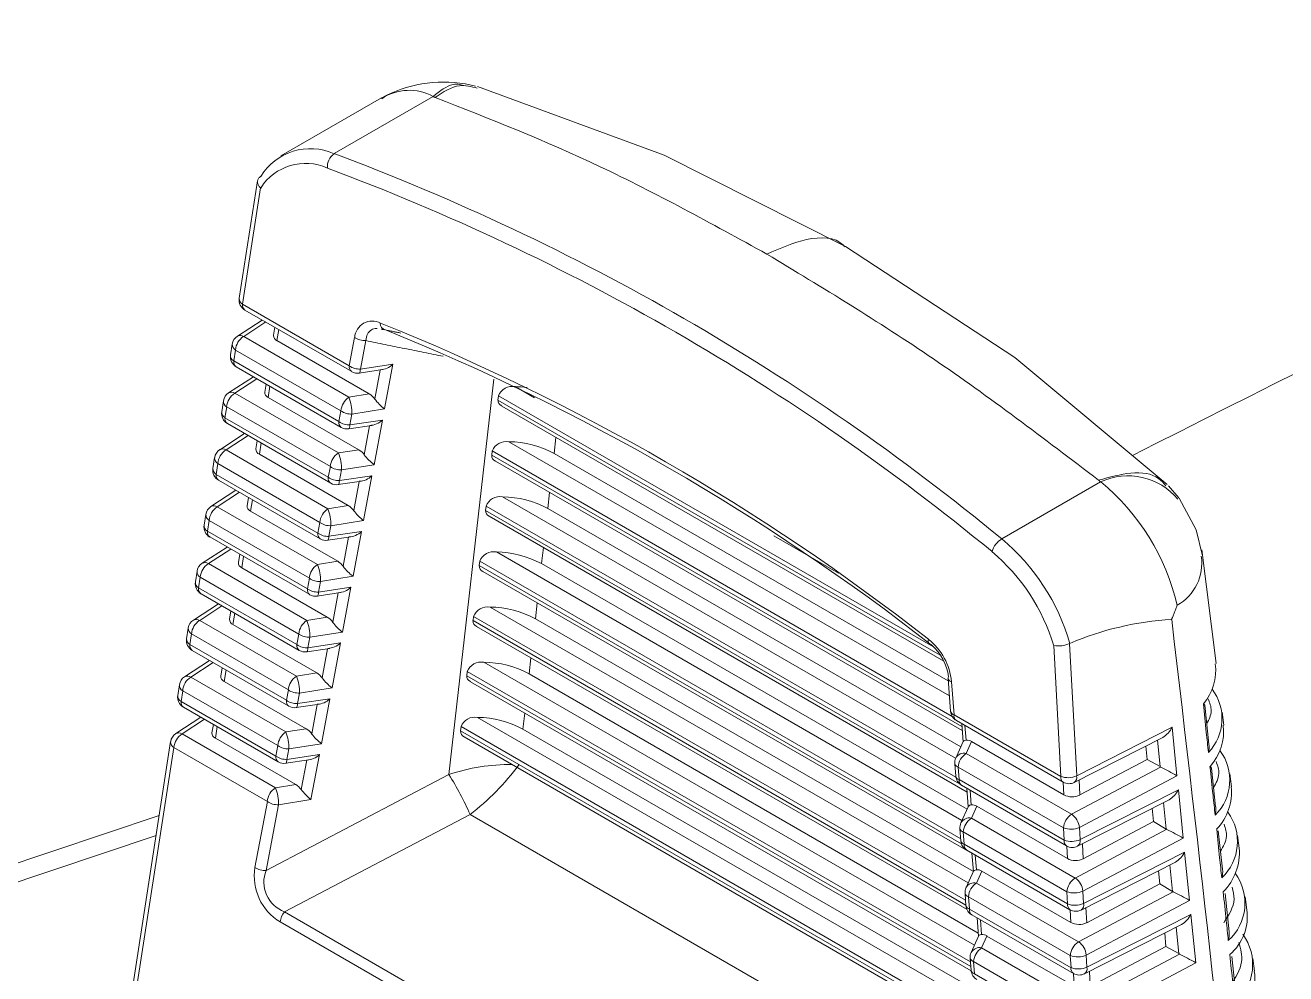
# Model space of a CAD drawing. Extents: x 8 to 113, y 2 to 87.
# Drawn here: x 77.935 to 79.021, y 71.543 to 72.361 of the extents above; entities that cross this region are included whole.
import ezdxf

# ---------------------------------------------------------------- set-up
doc = ezdxf.new("R2010")
doc.units = 0
doc.header["$MEASUREMENT"] = 0
doc.layers.add('OBJECT', color=7, linetype='CONTINUOUS')

msp = doc.modelspace()

# ---------------------------------------------------------------- linework, layer by layer
at = {"layer": 'OBJECT', "linetype": 'Continuous', "lineweight": 15}
for p, q in [((78.3228, 72.3087), (78.3142, 72.3105)), ((78.2862, 72.2996), (78.2009, 72.2504)), ((78.2418, 72.2984), (78.1551, 72.2484)), ((78.1349, 72.227), (78.1192, 72.1258)), ((78.1376, 72.2208), (78.1221, 72.1206)), ((78.1221, 72.1206), (78.214, 72.0675)), ((78.1241, 72.1156), (78.2161, 72.0625)), ((78.1389, 72.107), (78.1176, 72.0931)), ((78.142, 72.1053), (78.123, 72.0929)), ((78.123, 72.0929), (78.2137, 72.0405)), ((78.1499, 72.1007), (78.1488, 72.0938)), ((78.1532, 72.0988), (78.1517, 72.0892)), ((78.1131, 72.0863), (78.1117, 72.0769)), ((78.2312, 72.0433), (78.1517, 72.0892)), ((78.214, 72.0675), (78.2186, 72.092)), ((78.2282, 72.0892), (78.2236, 72.0647)), ((78.116, 72.0811), (78.1145, 72.0717)), ((78.1145, 72.0717), (78.205, 72.0194)), ((78.2067, 72.0287), (78.116, 72.0811)), ((78.1166, 72.0667), (78.207, 72.0144)), ((78.2225, 72.0612), (78.2425, 72.0642)), ((78.2236, 72.0647), (78.2516, 72.0688)), ((78.2359, 72.039), (78.2405, 72.0639)), ((78.2516, 72.0688), (78.2444, 72.0304)), ((78.1314, 72.0581), (78.11, 72.0442)), ((78.1344, 72.0563), (78.1154, 72.0439)), ((78.1423, 72.0518), (78.1412, 72.0448)), ((78.1456, 72.0499), (78.1441, 72.0402)), ((78.2998, 71.7151), (78.3384, 72.056)), ((78.3568, 72.0496), (78.3735, 72.04)), ((78.1154, 72.0439), (78.2047, 71.9924)), ((78.2222, 71.9952), (78.1441, 72.0402)), ((78.2137, 72.0405), (78.2312, 72.0433)), ((78.3421, 72.038), (78.3426, 72.0416)), ((78.7167, 71.8256), (78.3426, 72.0416)), ((78.1056, 72.0373), (78.1041, 72.0279)), ((78.1084, 72.0322), (78.1069, 72.0228)), ((78.1977, 71.9806), (78.1084, 72.0322)), ((78.205, 72.0194), (78.2067, 72.0287)), ((78.2444, 72.0304), (78.2163, 72.0259)), ((78.3421, 72.038), (78.7231, 71.8181)), ((78.3453, 72.0328), (78.7261, 71.8129)), ((78.1069, 72.0228), (78.1959, 71.9714)), ((78.109, 72.0178), (78.198, 71.9664)), ((78.2163, 72.0259), (78.2146, 72.0167)), ((78.2146, 72.0167), (78.2425, 72.0208)), ((78.2425, 72.0208), (78.2353, 71.9823)), ((78.1238, 72.0092), (78.1024, 71.9952)), ((78.1269, 72.0074), (78.1078, 71.995)), ((78.2135, 72.0132), (78.2334, 72.0161)), ((78.2268, 71.9909), (78.2315, 72.0158)), ((78.392, 72.0058), (78.3904, 71.992)), ((78.1078, 71.995), (78.1956, 71.9443)), ((78.1347, 72.0029), (78.1336, 71.9959)), ((78.138, 72.001), (78.1365, 71.9913)), ((78.2047, 71.9924), (78.2222, 71.9952)), ((78.3514, 72.0021), (78.731, 71.783)), ((78.098, 71.9884), (78.0965, 71.979)), ((78.2131, 71.9471), (78.1365, 71.9913)), ((78.3368, 71.9905), (78.3372, 71.9941)), ((78.3368, 71.9905), (78.7418, 71.7566)), ((78.7334, 71.7653), (78.3372, 71.9941)), ((78.3399, 71.9853), (78.7421, 71.7531)), ((78.73, 71.796), (78.3904, 71.992)), ((78.1008, 71.9832), (78.0993, 71.9739)), ((78.0993, 71.9739), (78.1869, 71.9233)), ((78.1886, 71.9325), (78.1008, 71.9832)), ((78.1959, 71.9714), (78.1977, 71.9806)), ((78.2073, 71.9778), (78.2055, 71.9686)), ((78.2353, 71.9823), (78.2073, 71.9778)), ((78.1014, 71.9689), (78.189, 71.9183)), ((78.2044, 71.9651), (78.2244, 71.9681)), ((78.2055, 71.9686), (78.2335, 71.9727)), ((78.2178, 71.9428), (78.2225, 71.9678)), ((78.2335, 71.9727), (78.2263, 71.9342)), ((78.8613, 71.9675), (78.7761, 71.9183)), ((78.9287, 71.9537), (78.9199, 71.964)), ((78.1163, 71.9603), (78.0948, 71.9463)), ((78.1194, 71.9585), (78.1002, 71.946)), ((78.1272, 71.954), (78.1261, 71.9469)), ((78.1305, 71.9521), (78.129, 71.9423)), ((78.346, 71.9546), (78.7364, 71.7292)), ((78.3866, 71.9583), (78.3851, 71.9445)), ((78.1002, 71.946), (78.1866, 71.8962)), ((78.2041, 71.899), (78.129, 71.9423)), ((78.1956, 71.9443), (78.2131, 71.9471)), ((78.3314, 71.9429), (78.3318, 71.9466)), ((78.3314, 71.9429), (78.7397, 71.7072)), ((78.7366, 71.7129), (78.3318, 71.9466)), ((78.7409, 71.7391), (78.3851, 71.9445)), ((78.0904, 71.9394), (78.089, 71.9301)), ((78.0932, 71.9343), (78.0918, 71.925)), ((78.1796, 71.8844), (78.0932, 71.9343)), ((78.1869, 71.9233), (78.1886, 71.9325)), ((78.1982, 71.9297), (78.1965, 71.9206)), ((78.2263, 71.9342), (78.1982, 71.9297)), ((78.3345, 71.9378), (78.7463, 71.7)), ((78.0918, 71.925), (78.1779, 71.8753)), ((78.0938, 71.92), (78.1799, 71.8703)), ((78.1954, 71.9171), (78.2153, 71.92)), ((78.1965, 71.9206), (78.2245, 71.9247)), ((78.2087, 71.8947), (78.2134, 71.9197)), ((78.2245, 71.9247), (78.2172, 71.8861)), ((78.5797, 71.921), (78.6354, 71.8888)), ((78.1088, 71.9113), (78.0872, 71.8973)), ((78.1118, 71.9096), (78.0926, 71.8971)), ((78.3812, 71.9108), (78.3797, 71.897)), ((78.9608, 71.8108), (78.9485, 71.9089)), ((78.0926, 71.8971), (78.1775, 71.8481)), ((78.1196, 71.9051), (78.1185, 71.898)), ((78.1229, 71.9032), (78.1214, 71.8934)), ((78.1866, 71.8962), (78.2041, 71.899)), ((78.326, 71.8954), (78.3264, 71.899)), ((78.7408, 71.6598), (78.3264, 71.899)), ((78.3407, 71.9071), (78.7418, 71.6755)), ((78.7463, 71.6854), (78.3797, 71.897)), ((78.0828, 71.8905), (78.0814, 71.8812)), ((78.195, 71.8509), (78.1214, 71.8934)), ((78.2172, 71.8861), (78.1892, 71.8816)), ((78.326, 71.8954), (78.7414, 71.6556)), ((78.3291, 71.8902), (78.7505, 71.647)), ((78.0856, 71.8853), (78.0842, 71.8761)), ((78.0842, 71.8761), (78.1688, 71.8272)), ((78.1705, 71.8363), (78.0856, 71.8853)), ((78.1779, 71.8753), (78.1796, 71.8844)), ((78.1892, 71.8816), (78.1875, 71.8725)), ((78.1875, 71.8725), (78.2154, 71.8766)), ((78.2154, 71.8766), (78.2082, 71.838)), ((78.0863, 71.8711), (78.1709, 71.8222)), ((78.1864, 71.869), (78.2063, 71.872)), ((78.1997, 71.8466), (78.2044, 71.8717)), ((78.1012, 71.8624), (78.0797, 71.8484)), ((78.1043, 71.8607), (78.0851, 71.8481)), ((78.112, 71.8562), (78.1109, 71.8491)), ((78.1153, 71.8543), (78.1138, 71.8444)), ((78.3353, 71.8596), (78.7472, 71.6218)), ((78.3759, 71.8632), (78.3743, 71.8495)), ((78.0851, 71.8481), (78.1685, 71.8)), ((78.186, 71.8028), (78.1138, 71.8444)), ((78.1775, 71.8481), (78.195, 71.8509)), ((78.3206, 71.8479), (78.321, 71.8515)), ((78.3206, 71.8479), (78.7453, 71.6027)), ((78.745, 71.6068), (78.321, 71.8515)), ((78.3237, 71.8427), (78.7462, 71.5988)), ((78.7517, 71.6316), (78.3743, 71.8495)), ((78.0752, 71.8415), (78.0738, 71.8323)), ((78.0781, 71.8364), (78.0766, 71.8272)), ((78.1615, 71.7882), (78.0781, 71.8364)), ((78.1688, 71.8272), (78.1705, 71.8363)), ((78.1801, 71.8335), (78.1784, 71.8245)), ((78.2082, 71.838), (78.1801, 71.8335)), ((78.0766, 71.8272), (78.1598, 71.7792)), ((78.0787, 71.8221), (78.1618, 71.7741)), ((78.1773, 71.821), (78.1973, 71.8239)), ((78.1784, 71.8245), (78.2064, 71.8286)), ((78.1906, 71.7985), (78.1953, 71.8236)), ((78.2064, 71.8286), (78.1991, 71.7899)), ((78.8209, 71.8263), (78.827, 71.7136)), ((78.8407, 71.714), (78.8346, 71.8282)), ((78.0937, 71.8135), (78.0721, 71.7994)), ((78.0967, 71.8117), (78.0775, 71.7992)), ((78.3299, 71.812), (78.7526, 71.568)), ((78.3705, 71.8157), (78.3689, 71.8019)), ((78.0775, 71.7992), (78.1594, 71.7519)), ((78.1044, 71.8073), (78.1033, 71.8001)), ((78.1078, 71.8054), (78.1062, 71.7955)), ((78.1685, 71.8), (78.186, 71.8028)), ((78.3152, 71.8004), (78.3156, 71.804)), ((78.3152, 71.8004), (78.7495, 71.5497)), ((78.7492, 71.5537), (78.3156, 71.804)), ((78.7559, 71.5785), (78.3689, 71.8019)), ((78.0677, 71.7926), (78.0662, 71.7834)), ((78.1769, 71.7547), (78.1062, 71.7955)), ((78.1991, 71.7899), (78.1711, 71.7854)), ((78.3183, 71.7952), (78.7498, 71.5461)), ((78.7299, 71.7981), (78.7321, 71.7696)), ((78.735, 71.7667), (78.7328, 71.7952)), ((78.0705, 71.7874), (78.0691, 71.7783)), ((78.0691, 71.7783), (78.1507, 71.7311)), ((78.1524, 71.7401), (78.0705, 71.7874)), ((78.1598, 71.7792), (78.1615, 71.7882)), ((78.1711, 71.7854), (78.1694, 71.7764)), ((78.1694, 71.7764), (78.1973, 71.7805)), ((78.1973, 71.7805), (78.1901, 71.7418)), ((78.0711, 71.7732), (78.1528, 71.7261)), ((78.1683, 71.7729), (78.1882, 71.7758)), ((78.1816, 71.7504), (78.1863, 71.7756)), ((78.3651, 71.7682), (78.3635, 71.7544)), ((78.735, 71.7667), (78.827, 71.7136)), ((78.9546, 71.7413), (78.9511, 71.7749)), ((78.9674, 71.7578), (78.966, 71.7689)), ((78.0861, 71.7646), (78.0645, 71.7505)), ((78.0892, 71.7628), (78.0699, 71.7502)), ((78.0969, 71.7584), (78.0957, 71.7512)), ((78.1002, 71.7565), (78.0986, 71.7465)), ((78.3098, 71.7529), (78.3103, 71.7565)), ((78.7534, 71.5007), (78.3103, 71.7565)), ((78.3245, 71.7645), (78.758, 71.5143)), ((78.7371, 71.7617), (78.829, 71.7086)), ((78.7416, 71.7591), (78.7429, 71.7434)), ((78.7444, 71.7575), (78.7454, 71.7448)), ((78.8407, 71.714), (78.9229, 71.7559)), ((78.9229, 71.7559), (78.9271, 71.7142)), ((78.0699, 71.7502), (78.1504, 71.7038)), ((78.1679, 71.7066), (78.0986, 71.7465)), ((78.1594, 71.7519), (78.1769, 71.7547)), ((78.3098, 71.7529), (78.7537, 71.4966)), ((78.313, 71.7477), (78.754, 71.4931)), ((78.7601, 71.5255), (78.3635, 71.7544)), ((78.8386, 71.7084), (78.9149, 71.7472)), ((78.9125, 71.722), (78.9102, 71.7448)), ((78.0601, 71.7436), (78.0101, 71.4211)), ((78.0629, 71.7385), (78.0129, 71.4159)), ((78.1434, 71.692), (78.0629, 71.7385)), ((78.1507, 71.7311), (78.1524, 71.7401)), ((78.162, 71.7373), (78.1603, 71.7283)), ((78.1901, 71.7418), (78.162, 71.7373)), ((78.7429, 71.7436), (78.7365, 71.7294)), ((78.7502, 71.7437), (78.7456, 71.7334)), ((78.7502, 71.7437), (78.8297, 71.6978)), ((78.9015, 71.7283), (78.9003, 71.7398)), ((78.1592, 71.7249), (78.1792, 71.7278)), ((78.1603, 71.7283), (78.1883, 71.7324)), ((78.1725, 71.7023), (78.1773, 71.7275)), ((78.1883, 71.7324), (78.181, 71.6937)), ((78.7357, 71.7245), (78.7365, 71.7138)), ((78.7456, 71.7334), (78.8363, 71.681)), ((78.8434, 71.6976), (78.9015, 71.7283)), ((78.9125, 71.722), (78.9015, 71.7283)), ((78.1423, 71.6325), (78.2998, 71.7151)), ((78.8293, 71.6693), (78.7386, 71.7217)), ((78.7386, 71.7217), (78.7394, 71.7109)), ((78.8363, 71.681), (78.913, 71.7217)), ((78.9271, 71.7142), (78.843, 71.6696)), ((78.9604, 71.6874), (78.9569, 71.7208)), ((78.974, 71.7047), (78.9726, 71.7159)), ((78.1504, 71.7038), (78.1679, 71.7066)), ((78.7394, 71.7109), (78.8299, 71.6587)), ((78.7415, 71.7059), (78.832, 71.6537)), ((78.746, 71.7033), (78.7473, 71.6876)), ((78.7488, 71.7016), (78.7498, 71.6889)), ((78.8297, 71.6978), (78.8291, 71.7086)), ((78.8428, 71.7105), (78.8434, 71.6976)), ((78.8436, 71.6591), (78.9283, 71.7021)), ((78.9283, 71.7021), (78.9325, 71.6605)), ((78.1327, 71.6352), (78.1434, 71.692)), ((78.181, 71.6937), (78.153, 71.6892)), ((78.8415, 71.6534), (78.9203, 71.6935)), ((78.9179, 71.6682), (78.9156, 71.6911)), ((78.0502, 71.6799), (77.8589, 71.6157)), ((78.153, 71.6892), (78.1423, 71.6325)), ((78.318, 71.6808), (78.1581, 71.5968)), ((78.7684, 71.4208), (78.318, 71.6808)), ((78.7474, 71.6878), (78.7409, 71.6736)), ((78.7546, 71.6878), (78.75, 71.6776)), ((78.7546, 71.6878), (78.8327, 71.6427)), ((78.9068, 71.6746), (78.9057, 71.6861)), ((78.75, 71.6776), (78.8393, 71.626)), ((78.8299, 71.6587), (78.8293, 71.6693)), ((78.843, 71.6696), (78.8436, 71.6591)), ((78.8464, 71.6426), (78.9068, 71.6746)), ((78.9179, 71.6682), (78.9068, 71.6746)), ((77.8333, 71.5909), (78.0475, 71.6626)), ((78.7401, 71.6687), (78.7409, 71.6579)), ((78.8323, 71.6142), (78.743, 71.6658)), ((78.743, 71.6658), (78.7438, 71.6551)), ((78.8393, 71.626), (78.9184, 71.668)), ((78.9325, 71.6605), (78.846, 71.6146)), ((78.9662, 71.6335), (78.9627, 71.6667)), ((78.9806, 71.6517), (78.9792, 71.6628)), ((78.7438, 71.6551), (78.8329, 71.6037)), ((78.7459, 71.6501), (78.8349, 71.5987)), ((78.7504, 71.6474), (78.7517, 71.6317)), ((78.8327, 71.6427), (78.8321, 71.6536)), ((78.8457, 71.6555), (78.8464, 71.6426)), ((78.8466, 71.6041), (78.9337, 71.6484)), ((78.9337, 71.6484), (78.9378, 71.6067)), ((78.7533, 71.6458), (78.7543, 71.6331)), ((78.8445, 71.5984), (78.9257, 71.6397)), ((78.9233, 71.6145), (78.921, 71.6374)), ((78.7518, 71.6319), (78.7454, 71.6177)), ((78.759, 71.6319), (78.7544, 71.6217)), ((78.759, 71.6319), (78.8356, 71.5877)), ((78.9122, 71.6209), (78.9111, 71.6323)), ((78.7544, 71.6217), (78.8422, 71.571)), ((78.846, 71.6146), (78.8466, 71.6041)), ((78.8493, 71.5875), (78.9122, 71.6209)), ((78.9233, 71.6145), (78.9122, 71.6209)), ((78.7445, 71.6128), (78.7453, 71.6021)), ((78.8352, 71.5592), (78.7474, 71.6099)), ((78.7474, 71.6099), (78.7483, 71.5993)), ((78.8329, 71.6037), (78.8323, 71.6142)), ((78.8422, 71.571), (78.9238, 71.6142)), ((78.9378, 71.6067), (78.8489, 71.5596)), ((78.972, 71.5797), (78.9685, 71.6126)), ((78.9872, 71.5986), (78.9858, 71.6098)), ((78.1581, 71.5968), (78.7534, 71.2532)), ((78.7483, 71.5993), (78.8358, 71.5487)), ((78.7503, 71.5943), (78.8379, 71.5437)), ((78.8356, 71.5877), (78.835, 71.5986)), ((78.8486, 71.6006), (78.8493, 71.5875)), ((78.8495, 71.5491), (78.9391, 71.5947)), ((78.9391, 71.5947), (78.9432, 71.553)), ((78.7499, 71.2445), (78.1545, 71.5882)), ((78.7549, 71.5916), (78.7561, 71.5758)), ((78.7577, 71.59), (78.7587, 71.5772)), ((78.8474, 71.5435), (78.931, 71.586)), ((78.9287, 71.5608), (78.9264, 71.5836)), ((78.7562, 71.576), (78.7498, 71.5618)), ((78.7634, 71.576), (78.7588, 71.5658)), ((78.7634, 71.576), (78.8386, 71.5327)), ((78.9176, 71.5671), (78.9165, 71.5786)), ((78.7588, 71.5658), (78.8452, 71.516)), ((78.8452, 71.516), (78.9292, 71.5605)), ((78.8523, 71.5325), (78.9176, 71.5671)), ((78.9287, 71.5608), (78.9176, 71.5671)), ((78.7489, 71.5569), (78.7498, 71.5463)), ((78.8382, 71.5042), (78.7518, 71.554)), ((78.7518, 71.554), (78.7527, 71.5434)), ((78.8358, 71.5487), (78.8352, 71.5592)), ((78.8489, 71.5596), (78.8495, 71.5491)), ((78.9432, 71.553), (78.8519, 71.5046)), ((78.9777, 71.5258), (78.9743, 71.5585)), ((78.9938, 71.5456), (78.9924, 71.5567)), ((78.7527, 71.5434), (78.8387, 71.4938)), ((78.8386, 71.5327), (78.838, 71.5436)), ((78.8516, 71.5456), (78.8523, 71.5325))]:
    msp.add_line(p, q, dxfattribs=at)
at = {"layer": 'OBJECT', "linetype": 'Continuous', "lineweight": 15, "flags": 128}
for points in [[(78.6415, 72.1705), (78.4854, 72.249), (78.3245, 72.3082)], [(78.9187, 71.9652), (78.7874, 72.0747), (78.6415, 72.1705)], [(78.2419, 72.0993), (78.2427, 72.0992), (78.2443, 72.0984)], [(78.2236, 72.0647), (78.2235, 72.0635), (78.2233, 72.0625), (78.2231, 72.0617), (78.2227, 72.0613), (78.2225, 72.0612)], [(78.2146, 72.0167), (78.2145, 72.0154), (78.2143, 72.0144), (78.214, 72.0137), (78.2137, 72.0133), (78.2135, 72.0132)], [(78.2055, 71.9686), (78.2054, 71.9674), (78.2052, 71.9663), (78.205, 71.9656), (78.2047, 71.9652), (78.2044, 71.9651)], [(78.9492, 71.9037), (78.9437, 71.926), (78.9289, 71.9534)], [(78.1965, 71.9206), (78.1964, 71.9193), (78.1962, 71.9183), (78.1959, 71.9176), (78.1956, 71.9172), (78.1954, 71.9171)], [(78.1875, 71.8725), (78.1874, 71.8712), (78.1872, 71.8702), (78.1869, 71.8695), (78.1866, 71.8691), (78.1864, 71.869)], [(78.7129, 71.8318), (78.7127, 71.8308), (78.7127, 71.8299), (78.7129, 71.829), (78.7131, 71.8283), (78.7135, 71.8278), (78.7141, 71.8274), (78.7147, 71.8271), (78.7154, 71.827)], [(78.1784, 71.8245), (78.1783, 71.8232), (78.1781, 71.8222), (78.1779, 71.8215), (78.1775, 71.8211), (78.1773, 71.821)], [(78.1694, 71.7764), (78.1693, 71.7751), (78.1691, 71.7741), (78.1688, 71.7734), (78.1685, 71.773), (78.1683, 71.7729)], [(78.1603, 71.7283), (78.1602, 71.7271), (78.16, 71.7261), (78.1598, 71.7254), (78.1595, 71.7249), (78.1592, 71.7249)]]:
    msp.add_lwpolyline(points, dxfattribs=at)
at = {"layer": 'OBJECT', "linetype": 'Continuous', "lineweight": 15}
for centre, radius, start, end in [((92.7893, 44.6242), 30.694, 111.50328, 116.92836), ((78.2954, 72.2006), 0.1115, 80.5256, 118.8726), ((78.2656, 72.2629), 0.0421, 60.6909, 124.2202), ((78.1805, 72.2046), 0.0501, 65.9053, 148.5942), ((78.2086, 72.2392), 0.0135, 124.4811, 185.5637), ((77.498, 70.3686), 2.0088, 50.4879, 69.5175), ((78.1763, 72.1962), 0.0458, 65.6643, 147.5294), ((77.4956, 70.3649), 1.9994, 50.4858, 69.5196), ((78.1291, 72.1242), 0.01, 171.1981, 240.0027), ((78.1249, 72.1255), 0.00568, 177.3267, 239.8556), ((78.127, 72.1197), 0.00502, 169.6383, 235.0589), ((78.2338, 72.0909), 0.0152, 62.7308, 175.7335), ((77.518, 70.3072), 1.9371, 51.9132, 68.0922), ((78.2465, 72.1041), 0.0058, 177.1825, 257.0936), ((78.123, 72.0847), 0.01, 123.0601, 171.1981), ((78.1314, 72.0799), 0.0155, 123.0501, 175.4933), ((78.12, 72.0884), 0.00535, 57.0438, 117.6163), ((78.1535, 72.0935), 0.0047, 176.5073, 247.7018), ((77.5104, 70.2826), 1.9589, 52.0368, 67.9686), ((78.1188, 72.086), 0.00568, 177.3267, 239.8556), ((78.2273, 72.1041), 0.0149, 234.3133, 273.5549), ((78.1216, 72.0753), 0.01, 171.1981, 240.0027), ((78.1173, 72.0766), 0.00568, 177.3267, 239.8556), ((78.1194, 72.0708), 0.00502, 169.6383, 235.0589), ((78.219, 72.0666), 0.00502, 169.6383, 235.0589), ((78.2227, 72.0796), 0.0149, 234.3133, 273.5549), ((78.2211, 72.0711), 0.01, 240.0027, 278.3512), ((78.24, 72.0807), 0.0166, 271.9705, 314.2336), ((78.3545, 72.037), 0.0128, 79.7509, 159.0415), ((78.1154, 72.0358), 0.01, 123.0601, 171.1981), ((78.1238, 72.0309), 0.0155, 123.0501, 175.4933), ((78.1125, 72.0394), 0.00535, 57.0438, 117.6163), ((78.1459, 72.0446), 0.0047, 176.5073, 247.7018), ((78.2222, 72.0275), 0.0155, 123.0501, 175.4933), ((78.1769, 72.0264), 0.0394, 359.3479, 20.9597), ((78.2233, 72.03), 0.0155, 35.6246, 59.0842), ((78.2701, 72.0643), 0.0426, 216.4617, 232.8025), ((78.114, 72.0264), 0.01, 171.1981, 240.0027), ((78.1098, 72.0277), 0.00568, 177.3267, 239.8556), ((78.1112, 72.0371), 0.00568, 177.3267, 239.8556), ((78.2154, 72.0408), 0.0149, 234.3133, 273.5549), ((78.3472, 72.0376), 0.00504, 175.2727, 248.3816), ((78.1119, 72.0219), 0.00502, 169.6383, 235.0589), ((78.2101, 72.0186), 0.00517, 170.6967, 234.0005), ((78.2137, 72.0315), 0.0149, 234.3133, 273.5549), ((78.231, 72.0327), 0.0166, 271.9705, 314.2336), ((78.212, 72.0231), 0.01, 240.0027, 278.3512), ((78.1079, 71.9869), 0.01, 123.0601, 171.1981), ((78.1162, 71.982), 0.0155, 123.0501, 175.4933), ((78.1049, 71.9905), 0.00535, 57.0438, 117.6163), ((78.1383, 71.9956), 0.0047, 176.5073, 247.7018), ((78.2142, 71.9819), 0.0155, 35.6246, 59.0842), ((78.3491, 71.9895), 0.0128, 79.7509, 159.0415), ((78.3503, 71.9172), 0.0849, 61.7516, 89.219), ((78.1036, 71.9881), 0.00568, 177.3267, 239.8556), ((78.2131, 71.9794), 0.0155, 123.0501, 175.4933), ((78.1679, 71.9783), 0.0394, 359.3479, 20.9597), ((78.2611, 72.0162), 0.0426, 216.4617, 232.8025), ((78.3418, 71.99), 0.00504, 175.2727, 248.3816), ((78.1064, 71.9775), 0.01, 171.1981, 240.0027), ((78.1022, 71.9788), 0.00568, 177.3267, 239.8556), ((78.1043, 71.973), 0.00502, 169.6383, 235.0589), ((78.2064, 71.9927), 0.0149, 234.3133, 273.5549), ((78.2046, 71.9835), 0.0149, 234.3133, 273.5549), ((78.201, 71.9705), 0.00517, 170.6967, 234.0005), ((78.203, 71.975), 0.01, 240.0027, 278.3512), ((78.2219, 71.9846), 0.0166, 271.9705, 314.2336), ((78.8849, 71.9168), 0.0559, 39.6719, 114.9663), ((78.737, 71.8168), 0.1954, 13.1066, 50.4779), ((78.3438, 71.942), 0.0128, 79.7509, 159.0415), ((78.3449, 71.8697), 0.0849, 61.7516, 89.219), ((78.1003, 71.9379), 0.01, 123.0601, 171.1981), ((78.1087, 71.933), 0.0155, 123.0501, 175.4933), ((78.0973, 71.9415), 0.00535, 57.0438, 117.6163), ((78.1307, 71.9467), 0.0047, 176.5073, 247.7018), ((78.2041, 71.9313), 0.0155, 123.0501, 175.4933), ((78.1588, 71.9302), 0.0394, 359.3479, 20.9597), ((78.2052, 71.9338), 0.0155, 35.6246, 59.0842), ((78.252, 71.9681), 0.0426, 216.4617, 232.8025), ((78.3364, 71.9425), 0.00504, 175.2727, 248.3816), ((78.0988, 71.9286), 0.01, 171.1981, 240.0027), ((78.0946, 71.9299), 0.00568, 177.3267, 239.8556), ((78.0961, 71.9392), 0.00568, 177.3267, 239.8556), ((78.1973, 71.9446), 0.0149, 234.3133, 273.5549), ((78.0967, 71.9241), 0.00502, 169.6383, 235.0589), ((78.192, 71.9225), 0.00517, 170.6967, 234.0005), ((78.1956, 71.9354), 0.0149, 234.3133, 273.5549), ((78.2129, 71.9366), 0.0166, 271.9705, 314.2336), ((78.194, 71.927), 0.01, 240.0027, 278.3512), ((78.7857, 71.9024), 0.0186, 120.9855, 164.3735), ((78.6572, 71.7766), 0.185, 16.2241, 50.0128), ((78.0927, 71.889), 0.01, 123.0601, 171.1981), ((78.1011, 71.8841), 0.0155, 123.0501, 175.4933), ((78.0897, 71.8926), 0.00535, 57.0438, 117.6163), ((78.1232, 71.8977), 0.0047, 176.5073, 247.7018), ((78.1961, 71.8857), 0.0155, 35.6246, 59.0842), ((78.3384, 71.8945), 0.0128, 79.7509, 159.0415), ((78.3395, 71.8222), 0.0849, 61.7516, 89.219), ((78.6583, 71.7776), 0.1697, 16.6622, 49.8581), ((78.9068, 71.8975), 0.0417, 299.4649, 8.3352), ((78.0885, 71.8902), 0.00568, 177.3267, 239.8556), ((78.195, 71.8832), 0.0155, 123.0501, 175.4933), ((78.1498, 71.8821), 0.0394, 359.3479, 20.9597), ((78.243, 71.92), 0.0426, 216.4617, 232.8025), ((78.331, 71.895), 0.00504, 175.2727, 248.3816), ((78.0913, 71.8797), 0.01, 171.1981, 240.0027), ((78.0871, 71.881), 0.00568, 177.3267, 239.8556), ((78.0891, 71.8752), 0.00502, 169.6383, 235.0589), ((78.183, 71.8744), 0.00517, 170.6967, 234.0005), ((78.1865, 71.8874), 0.0149, 234.3133, 273.5549), ((78.1883, 71.8965), 0.0149, 234.3133, 273.5549), ((78.2038, 71.8885), 0.0166, 271.9705, 314.2336), ((78.1849, 71.8789), 0.01, 240.0027, 278.3512), ((78.333, 71.8469), 0.0128, 79.7509, 159.0415), ((78.3341, 71.7747), 0.0849, 61.7516, 89.219), ((78.0851, 71.84), 0.01, 123.0601, 171.1981), ((78.0935, 71.8351), 0.0155, 123.0501, 175.4933), ((78.0821, 71.8436), 0.00535, 57.0438, 117.6163), ((78.1156, 71.8488), 0.0047, 176.5073, 247.7018), ((78.186, 71.8351), 0.0155, 123.0501, 175.4933), ((78.1407, 71.834), 0.0394, 359.3479, 20.9597), ((78.1871, 71.8376), 0.0155, 35.6246, 59.0842), ((78.2339, 71.8719), 0.0426, 216.4617, 232.8025), ((78.3256, 71.8475), 0.00504, 175.2727, 248.3816), ((78.9382, 71.5859), 0.2635, 93.418, 113.1101), ((29.3358, 65.9933), 49.9313, 6.03196, 6.73483), ((78.0837, 71.8308), 0.01, 171.1981, 240.0027), ((78.0795, 71.8321), 0.00568, 177.3267, 239.8556), ((78.0809, 71.8413), 0.00568, 177.3267, 239.8556), ((78.1792, 71.8484), 0.0149, 234.3133, 273.5549), ((78.6803, 71.7904), 0.0527, 5.2433, 51.8349), ((78.0816, 71.8263), 0.00502, 169.6383, 235.0589), ((78.1739, 71.8264), 0.00517, 170.6967, 234.0005), ((78.1775, 71.8393), 0.0149, 234.3133, 273.5549), ((78.1759, 71.8309), 0.01, 240.0027, 278.3512), ((78.1948, 71.8405), 0.0166, 271.9705, 314.2336), ((78.6871, 71.794), 0.0435, 7.204, 49.3102), ((78.8248, 71.8487), 0.0227, 260.2889, 295.4914), ((78.3276, 71.7994), 0.0128, 79.7509, 159.0415), ((78.3287, 71.7272), 0.0849, 61.7516, 89.219), ((78.917, 71.8047), 0.0435, 318.9468, 7.9861), ((78.0775, 71.7911), 0.01, 123.0601, 171.1981), ((78.0859, 71.7862), 0.0155, 123.0501, 175.4933), ((78.0746, 71.7947), 0.00535, 57.0438, 117.6163), ((78.108, 71.7998), 0.0047, 176.5073, 247.7018), ((78.1769, 71.787), 0.0155, 123.0501, 175.4933), ((78.1317, 71.7859), 0.0394, 359.3479, 20.9597), ((78.178, 71.7895), 0.0155, 35.6246, 59.0842), ((78.3202, 71.8), 0.00504, 175.2727, 248.3816), ((78.7322, 71.7982), 0.00233, 147.6856, 183.7175), ((78.0733, 71.7923), 0.00568, 177.3267, 239.8556), ((78.2249, 71.8238), 0.0426, 216.4617, 232.8025), ((78.7336, 71.799), 0.00391, 194.0462, 256.9454), ((78.9238, 71.7634), 0.0421, 316.1963, 37.284), ((78.0761, 71.7819), 0.01, 171.1981, 240.0027), ((78.0719, 71.7832), 0.00568, 177.3267, 239.8556), ((78.074, 71.7774), 0.00502, 169.6383, 235.0589), ((78.1649, 71.7783), 0.00517, 170.6967, 234.0005), ((78.1685, 71.7913), 0.0149, 234.3133, 273.5549), ((78.1702, 71.8003), 0.0149, 234.3133, 273.5549), ((78.1858, 71.7924), 0.0166, 271.9705, 314.2336), ((78.1668, 71.7828), 0.01, 240.0027, 278.3512), ((78.7421, 71.7704), 0.01, 184.5197, 240.0027), ((78.7359, 71.7705), 0.00391, 194.0462, 256.9454), ((78.7401, 71.7659), 0.00517, 170.6967, 234.0005), ((78.9482, 71.7732), 0.0034, 29.8839, 61.6716), ((78.3222, 71.7519), 0.0128, 79.7509, 159.0415), ((78.3234, 71.6796), 0.0849, 61.7516, 89.219), ((78.9044, 71.765), 0.0206, 300.5902, 333.8157), ((78.922, 71.7525), 0.0453, 317.8234, 6.6283), ((78.07, 71.7421), 0.01, 123.0601, 171.1981), ((78.0784, 71.7373), 0.0155, 123.0501, 175.4933), ((78.067, 71.7459), 0.00522, 56.2042, 118.4559), ((78.1004, 71.7509), 0.0047, 176.5073, 247.7018), ((78.1679, 71.7389), 0.0155, 123.0501, 175.4933), ((78.1226, 71.7378), 0.0394, 359.3479, 20.9597), ((78.169, 71.7414), 0.0155, 35.6246, 59.0842), ((78.2158, 71.7757), 0.0426, 216.4617, 232.8025), ((78.3149, 71.7524), 0.00504, 175.2727, 248.3816), ((78.7462, 71.7374), 0.00743, 57.0568, 95.5703), ((78.0656, 71.7433), 0.00554, 176.429, 240.7533), ((78.1611, 71.7522), 0.0149, 234.3133, 273.5549), ((78.9359, 71.7391), 0.0189, 345.0816, 6.5173), ((78.9301, 71.7104), 0.0425, 314.7171, 36.8103), ((78.1594, 71.7432), 0.0149, 234.3133, 273.5549), ((78.1558, 71.7303), 0.00517, 170.6967, 234.0005), ((78.1578, 71.7348), 0.01, 240.0027, 278.3512), ((78.1767, 71.7443), 0.0166, 271.9705, 314.2336), ((78.353, 71.5575), 0.1664, 89.5743, 108.6424), ((78.1836, 71.855), 0.2201, 307.6639, 323.2963), ((78.7456, 71.7253), 0.01, 155.6929, 184.5197), ((78.7395, 71.7255), 0.00391, 194.0462, 256.9454), ((78.7437, 71.7254), 0.00822, 76.8699, 150.9512), ((78.754, 71.7204), 0.0155, 123.0501, 175.4933), ((78.0824, 71.5776), 0.2573, 23.6454, 32.3095), ((78.7465, 71.7146), 0.01, 184.5197, 240.0027), ((78.7403, 71.7147), 0.00391, 194.0462, 256.9454), ((78.8321, 71.7128), 0.00517, 170.6967, 234.0005), ((78.8333, 71.731), 0.0185, 249.805, 293.3715), ((78.8353, 71.7128), 0.00546, 306.0656, 13.0552), ((78.9175, 71.7306), 0.00998, 240.0311, 243.3981), ((78.7414, 71.3831), 0.3796, 60.7194, 63.1237), ((78.9539, 71.719), 0.00353, 30.5595, 62.5017), ((78.1588, 71.6908), 0.0155, 123.0501, 175.4933), ((78.1136, 71.6897), 0.0394, 359.3479, 20.9597), ((78.1599, 71.6933), 0.0155, 35.6246, 59.0842), ((78.2068, 71.7276), 0.0426, 216.4617, 232.8025), ((78.7444, 71.71), 0.00502, 169.6383, 235.0589), ((78.834, 71.7173), 0.01, 240.0027, 296.9627), ((78.9098, 71.7112), 0.0206, 300.5902, 333.8157), ((78.9269, 71.7004), 0.0472, 316.7419, 5.268), ((78.1521, 71.7041), 0.0149, 234.3133, 273.5549), ((78.8367, 71.7113), 0.0153, 242.6635, 296.0095), ((78.7506, 71.6816), 0.00743, 57.0568, 95.5703), ((78.8448, 71.668), 0.0155, 123.0501, 175.4933), ((78.8267, 71.6677), 0.0165, 6.7645, 54.1456), ((78.942, 71.6852), 0.0187, 344.3263, 6.6628), ((78.9363, 71.6574), 0.0429, 313.2789, 36.3088), ((78.7501, 71.6694), 0.01, 155.6929, 184.5197), ((78.7481, 71.6696), 0.00822, 76.8699, 150.9512), ((78.7584, 71.6646), 0.0155, 123.0501, 175.4933), ((78.8357, 71.6866), 0.0185, 249.805, 293.3715), ((78.7439, 71.6696), 0.00391, 194.0462, 256.9454), ((78.7509, 71.6587), 0.01, 184.5197, 240.0027), ((78.7447, 71.6589), 0.00391, 194.0462, 256.9454), ((78.835, 71.6578), 0.00517, 170.6967, 234.0005), ((78.8363, 71.676), 0.0185, 249.805, 293.3715), ((78.8385, 71.6577), 0.00527, 304.6946, 14.4261), ((78.9229, 71.6769), 0.00998, 240.0311, 243.3981), ((78.7468, 71.3293), 0.3796, 60.7194, 63.1237), ((78.7488, 71.6542), 0.00502, 169.6383, 235.0589), ((78.837, 71.6623), 0.01, 240.0027, 296.9627), ((78.9152, 71.6575), 0.0206, 300.5902, 333.8157), ((78.9318, 71.6483), 0.0491, 315.7006, 3.9109), ((78.8397, 71.6563), 0.0153, 242.6635, 296.0095), ((78.1782, 71.6277), 0.0461, 170.6187, 239.1645), ((78.1414, 71.6473), 0.0149, 234.3133, 273.5549), ((78.1678, 71.6225), 0.0274, 158.5572, 249.1742), ((78.755, 71.6257), 0.00743, 57.0568, 95.5703), ((78.8477, 71.613), 0.0155, 123.0501, 175.4933), ((78.8297, 71.6127), 0.0165, 6.7645, 54.1456), ((78.948, 71.6313), 0.0185, 343.5779, 6.7778), ((78.9422, 71.6044), 0.0435, 311.9874, 36.2513), ((78.7545, 71.6136), 0.01, 155.6929, 184.5197), ((78.7525, 71.6137), 0.00822, 76.8699, 150.9512), ((78.7629, 71.6087), 0.0155, 123.0501, 175.4933), ((78.8387, 71.6316), 0.0185, 249.805, 293.3715), ((78.9283, 71.6231), 0.00998, 240.0311, 243.3981), ((78.7483, 71.6137), 0.00391, 194.0462, 256.9454), ((78.838, 71.6029), 0.00517, 170.6967, 234.0005), ((78.8392, 71.621), 0.0185, 249.805, 293.3715), ((78.8415, 71.6028), 0.00527, 304.6946, 14.4261), ((78.7522, 71.2756), 0.3796, 60.7194, 63.1237), ((78.1701, 71.5869), 0.0156, 140.4501, 175.32), ((78.7553, 71.6029), 0.01, 184.5197, 240.0027), ((78.7491, 71.6031), 0.00391, 194.0462, 256.9454), ((78.7532, 71.5984), 0.00502, 169.6383, 235.0589), ((78.8399, 71.6073), 0.01, 240.0027, 296.9627), ((78.9206, 71.6038), 0.0206, 300.5902, 333.8157), ((78.9451, 71.5926), 0.0426, 310.1268, 8.2152), ((78.8426, 71.6013), 0.0153, 242.6635, 296.0095), ((78.7594, 71.5698), 0.00743, 57.0568, 95.5703), ((78.9539, 71.5775), 0.0183, 342.8371, 6.8656), ((78.9482, 71.5515), 0.0441, 310.7537, 36.2487), ((78.7589, 71.5577), 0.01, 155.6929, 184.5197), ((78.757, 71.5578), 0.00822, 76.8699, 150.9512), ((78.7673, 71.5528), 0.0155, 123.0501, 175.4933), ((78.8507, 71.558), 0.0155, 123.0501, 175.4933), ((78.8326, 71.5577), 0.0165, 6.7645, 54.1456), ((78.9336, 71.5694), 0.00998, 240.0311, 243.3981), ((78.7576, 71.2219), 0.3796, 60.7194, 63.1237), ((78.7527, 71.5579), 0.00391, 194.0462, 256.9454), ((78.8416, 71.5765), 0.0185, 249.805, 293.3715), ((78.7597, 71.5471), 0.01, 184.5197, 240.0027), ((78.7535, 71.5473), 0.00391, 194.0462, 256.9454), ((78.8409, 71.5479), 0.00517, 170.6967, 234.0005), ((78.8422, 71.5661), 0.0185, 249.805, 293.3715), ((78.8429, 71.5524), 0.01, 240.0027, 296.9627), ((78.8444, 71.5478), 0.00527, 304.6946, 14.4261), ((78.9514, 71.5392), 0.0428, 308.927, 8.5442)]:
    msp.add_arc(centre, radius, start, end, dxfattribs=at)
for centre, major_axis, ratio, start_param, end_param in [((78.3534, 72.0146), (0.0603, 0.0001), 0.581691, 1.339752, 1.512931), ((78.753, 71.7417), (0.0101, -0.0018), 0.278097, 2.464366, 3.212944), ((78.7574, 71.6858), (0.0101, -0.0018), 0.278097, 2.464366, 3.212944), ((78.7619, 71.6299), (0.0101, -0.0018), 0.278097, 2.464366, 3.212944), ((78.7663, 71.5741), (0.0101, -0.0018), 0.278097, 2.464366, 3.212944)]:
    msp.add_ellipse(centre, major_axis=major_axis, ratio=ratio, start_param=start_param, end_param=end_param, dxfattribs=at)
for points, knots in [([(78.2862, 72.2996), (78.292, 72.3043), (78.3015, 72.312), (78.3105, 72.3098), (78.314, 72.3089)], [0, 0, 0, 0, 0.612668, 1, 1, 1, 1]), ([(78.2879, 72.2989), (78.295, 72.3035), (78.3076, 72.3116), (78.3192, 72.3082), (78.3242, 72.3068)], [0, 0, 0, 0, 0.562751, 1, 1, 1, 1]), ([(78.1375, 72.2306), (78.1368, 72.2301), (78.1355, 72.2291), (78.1347, 72.2268), (78.135, 72.2244), (78.1361, 72.2224), (78.1371, 72.2212), (78.1375, 72.2208), (78.1376, 72.2208)], [0, 0, 0, 0, 0.219281, 0.438507, 0.659241, 0.882986, 0.98583, 1, 1, 1, 1]), ([(78.5738, 72.1638), (78.5852, 72.1688), (78.609, 72.1791), (78.6331, 72.1788), (78.6407, 72.1705), (78.6411, 72.17)], [0, 0, 0, 0, 0.465406, 0.966483, 1, 1, 1, 1]), ([(78.2381, 72.0997), (78.238, 72.0997), (78.236, 72.1001), (78.2328, 72.0986), (78.2292, 72.0952), (78.2286, 72.0913), (78.2282, 72.0892)], [0, 0, 0, 0, 0.020339, 0.339237, 0.658638, 1, 1, 1, 1]), ([(78.8596, 71.9689), (78.8691, 71.9715), (78.8886, 71.977), (78.9092, 71.9742), (78.9155, 71.9664), (78.9174, 71.964)], [0, 0, 0, 0, 0.396583, 0.822208, 1, 1, 1, 1]), ([(78.9528, 71.7588), (78.9546, 71.7626), (78.9582, 71.7698), (78.9553, 71.7771), (78.9539, 71.7806)], [0, 0, 0, 0, 0.524013, 1, 1, 1, 1]), ([(78.9542, 71.7342), (78.9536, 71.74), (78.9521, 71.754), (78.9507, 71.768), (78.9498, 71.7762)], [0, 0, 0, 0, 0.412316, 1, 1, 1, 1]), ([(78.9587, 71.7039), (78.9608, 71.7079), (78.9648, 71.7153), (78.9621, 71.723), (78.9608, 71.7265)], [0, 0, 0, 0, 0.542036, 1, 1, 1, 1]), ([(78.96, 71.6802), (78.9594, 71.6859), (78.9579, 71.6999), (78.9564, 71.7139), (78.9555, 71.7221)], [0, 0, 0, 0, 0.412356, 1, 1, 1, 1]), ([(78.9646, 71.6491), (78.967, 71.6533), (78.9714, 71.6609), (78.9688, 71.6688), (78.9677, 71.6723)], [0, 0, 0, 0, 0.55641, 1, 1, 1, 1]), ([(78.9657, 71.6261), (78.9651, 71.6319), (78.9636, 71.6459), (78.9621, 71.6598), (78.9613, 71.668)], [0, 0, 0, 0, 0.412394, 1, 1, 1, 1]), ([(78.9674, 71.5874), (78.9717, 71.5941), (78.9782, 71.6042), (78.9754, 71.6147), (78.9745, 71.6182)], [0, 0, 0, 0, 0.666702, 1, 1, 1, 1]), ([(78.9713, 71.5721), (78.9707, 71.5779), (78.9693, 71.5918), (78.9678, 71.6058), (78.9669, 71.614)], [0, 0, 0, 0, 0.41243, 1, 1, 1, 1]), ([(78.9732, 71.5334), (78.9775, 71.5401), (78.9853, 71.5522), (78.9819, 71.5649), (78.9804, 71.5705)], [0, 0, 0, 0, 0.554142, 1, 1, 1, 1]), ([(78.977, 71.5181), (78.9764, 71.5238), (78.9749, 71.5378), (78.9735, 71.5518), (78.9726, 71.56)], [0, 0, 0, 0, 0.412464, 1, 1, 1, 1])]:
    msp.add_open_spline(points, degree=3, knots=knots, dxfattribs=at)
for points, degree in [([(78.2879, 72.2989), (78.2862, 72.2996)], 1), ([(78.5738, 72.1638), (78.5258, 72.1902), (78.4299, 72.2431), (78.3352, 72.2803), (78.2879, 72.2989)], 3), ([(78.1375, 72.2306), (78.1377, 72.2307)], 1), ([(78.5738, 72.1638), (78.6217, 72.1349), (78.7176, 72.077), (78.8123, 72.0049), (78.8596, 71.9689)], 3), ([(78.2437, 72.0987), (78.2418, 72.099)], 1), ([(78.2452, 72.0984), (78.2583, 72.0958)], 1), ([(78.295, 72.0757), (78.2282, 72.0892)], 1), ([(78.8596, 71.9689), (78.8613, 71.9675)], 1), ([(78.9273, 71.8611), (78.9225, 71.849)], 1), ([(78.8346, 71.8282), (78.8348, 71.8283)], 1)]:
    msp.add_open_spline(points, degree=degree, dxfattribs=at)

doc.saveas('drawing.dxf')
